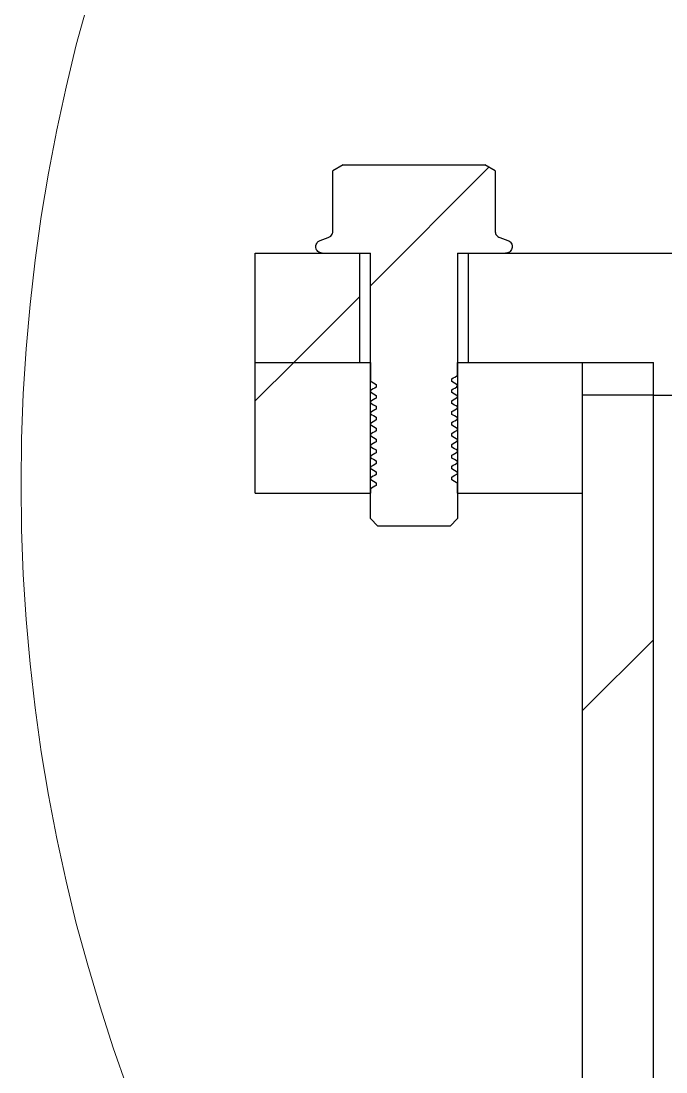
# Paper-space layout 'Sheet12' of a CAD drawing. Header units: millimetres. Extents: x 2 to 418, y -7 to 305.
# Drawn here: x 139.17 to 143.72, y 270.8 to 278.2 of the extents above; entities that cross this region are included whole.
import ezdxf

# ---------------------------------------------------------------- set-up
doc = ezdxf.new("R2010")
doc.units = ezdxf.units.MM

psp = doc.layouts.new('Sheet12')

# ---------------------------------------------------------------- hatches: boundary and pattern name
at = {"linetype": 'Continuous', "lineweight": 18}
h = psp.add_hatch(dxfattribs=at)
h.set_pattern_fill('ANSI31', style=0)
edge = h.paths.add_edge_path(flags=0)
edge.add_spline(control_points=[(141.2787, 276.656), (141.276, 276.655), (141.2734, 276.6538), (141.2709, 276.6523), (141.2665, 276.6496), (141.2624, 276.6462), (141.2591, 276.6422), (141.2558, 276.6383), (141.2531, 276.6337), (141.2513, 276.6288), (141.2495, 276.624), (141.2485, 276.6188), (141.2484, 276.6136), (141.2483, 276.6085), (141.249, 276.6032), (141.2506, 276.5983), (141.2522, 276.5934), (141.2547, 276.5887), (141.2579, 276.5846), (141.261, 276.5805), (141.2649, 276.5769), (141.2692, 276.574), (141.2735, 276.5712), (141.2784, 276.5691), (141.2834, 276.5678), (141.287, 276.5669), (141.2908, 276.5665), (141.2945, 276.5665)], knot_values=[0.000001, 0.000001, 0.000001, 0.000001, 0.000113, 0.000113, 0.000113, 0.000317, 0.000317, 0.000317, 0.00052, 0.00052, 0.00052, 0.000724, 0.000724, 0.000724, 0.000927, 0.000927, 0.000927, 0.001131, 0.001131, 0.001131, 0.001334, 0.001334, 0.001334, 0.001538, 0.001538, 0.001538, 0.001684, 0.001684, 0.001684, 0.001684], weights=[1, 1, 1, 1, 1, 1, 1, 1, 1, 1, 1, 1, 1, 1, 1, 1, 1, 1, 1, 1, 1, 1, 1, 1, 1, 1, 1, 1], degree=3, periodic=0)
edge.add_line((141.2945, 276.5665), (141.633, 276.5665))
edge.add_line((141.633, 276.5665), (141.633, 274.6965))
edge.add_spline(control_points=[(141.633, 274.6965), (141.6507, 274.6788), (141.6685, 274.6611), (141.6862, 274.6434)], knot_values=[0.009619, 0.009619, 0.009619, 0.009619, 0.010595, 0.010595, 0.010595, 0.010595], weights=[1, 1, 1, 1], degree=3, periodic=0)
edge.add_line((141.6862, 274.6434), (142.1951, 274.6434))
edge.add_spline(control_points=[(142.1951, 274.6434), (142.2128, 274.6611), (142.2305, 274.6788), (142.2482, 274.6965)], knot_values=[0.019794, 0.019794, 0.019794, 0.019794, 0.020763, 0.020763, 0.020763, 0.020763], weights=[1, 1, 1, 1], degree=3, periodic=0)
edge.add_line((142.2482, 274.6965), (142.2482, 276.5665))
edge.add_line((142.2482, 276.5665), (142.5867, 276.5665))
edge.add_spline(control_points=[(142.5867, 276.5665), (142.5882, 276.5665), (142.5896, 276.5665), (142.5911, 276.5667), (142.5962, 276.5672), (142.6014, 276.5685), (142.6061, 276.5707), (142.6107, 276.5729), (142.6151, 276.5759), (142.6188, 276.5795), (142.6225, 276.5831), (142.6257, 276.5873), (142.628, 276.592), (142.6303, 276.5966), (142.6319, 276.6017), (142.6325, 276.6068), (142.6332, 276.6119), (142.6329, 276.6172), (142.6319, 276.6223), (142.6308, 276.6273), (142.6288, 276.6323), (142.6261, 276.6367), (142.6234, 276.6411), (142.6199, 276.6451), (142.6159, 276.6484), (142.612, 276.6516), (142.6074, 276.6542), (142.6025, 276.656)], knot_values=[0.001684, 0.001684, 0.001684, 0.001684, 0.001741, 0.001741, 0.001741, 0.001944, 0.001944, 0.001944, 0.002148, 0.002148, 0.002148, 0.002351, 0.002351, 0.002351, 0.002555, 0.002555, 0.002555, 0.002758, 0.002758, 0.002758, 0.002962, 0.002962, 0.002962, 0.003165, 0.003165, 0.003165, 0.003368, 0.003368, 0.003368, 0.003368], weights=[1, 1, 1, 1, 1, 1, 1, 1, 1, 1, 1, 1, 1, 1, 1, 1, 1, 1, 1, 1, 1, 1, 1, 1, 1, 1, 1, 1], degree=3, periodic=0)
edge.add_spline(control_points=[(142.6025, 276.656), (142.5832, 276.663), (142.5639, 276.67), (142.5446, 276.6771)], knot_values=[0.019447, 0.019447, 0.019447, 0.019447, 0.020249, 0.020249, 0.020249, 0.020249], weights=[1, 1, 1, 1], degree=3, periodic=0)
edge.add_spline(control_points=[(142.5446, 276.6771), (142.5401, 276.6787), (142.5358, 276.681), (142.5319, 276.6838), (142.5281, 276.6865), (142.5247, 276.6898), (142.5218, 276.6935), (142.5193, 276.6968), (142.5172, 276.7006), (142.5157, 276.7045), (142.5143, 276.7085), (142.5134, 276.7128), (142.5134, 276.717)], knot_values=[0, 0, 0, 0, 0.000187, 0.000187, 0.000187, 0.000369, 0.000369, 0.000369, 0.000533, 0.000533, 0.000533, 0.000698, 0.000698, 0.000698, 0.000698], weights=[1, 1, 1, 1, 1, 1, 1, 1, 1, 1, 1, 1, 1], degree=3, periodic=0)
edge.add_line((142.5134, 276.717), (142.5134, 277.1475))
edge.add_spline(control_points=[(142.5134, 277.1475), (142.4891, 277.1615), (142.4649, 277.1755), (142.4406, 277.1895)], knot_values=[0.005418, 0.005418, 0.005418, 0.005418, 0.006512, 0.006512, 0.006512, 0.006512], weights=[1, 1, 1, 1], degree=3, periodic=0)
edge.add_line((142.4406, 277.1895), (141.4407, 277.1895))
edge.add_spline(control_points=[(141.4407, 277.1895), (141.4164, 277.1755), (141.3921, 277.1615), (141.3678, 277.1475)], knot_values=[0.008539, 0.008539, 0.008539, 0.008539, 0.009643, 0.009643, 0.009643, 0.009643], weights=[1, 1, 1, 1], degree=3, periodic=0)
edge.add_line((141.3678, 277.1475), (141.3678, 276.717))
edge.add_spline(control_points=[(141.3678, 276.717), (141.3678, 276.7156), (141.3677, 276.7143), (141.3676, 276.7129), (141.3671, 276.7088), (141.3658, 276.7047), (141.364, 276.7009), (141.3615, 276.6957), (141.3578, 276.691), (141.3535, 276.6871), (141.3486, 276.6827), (141.3428, 276.6793), (141.3366, 276.6771)], knot_values=[0, 0, 0, 0, 0.000054, 0.000054, 0.000054, 0.000218, 0.000218, 0.000218, 0.000449, 0.000449, 0.000449, 0.000709, 0.000709, 0.000709, 0.000709], weights=[1, 1, 1, 1, 1, 1, 1, 1, 1, 1, 1, 1, 1], degree=3, periodic=0)
edge.add_spline(control_points=[(141.3366, 276.6771), (141.3173, 276.67), (141.298, 276.663), (141.2787, 276.656)], knot_values=[0.037231, 0.037231, 0.037231, 0.037231, 0.03806, 0.03806, 0.03806, 0.03806], weights=[1, 1, 1, 1], degree=3, periodic=0)
h = psp.add_hatch(dxfattribs=at)
h.set_pattern_fill('ANSI32', angle=3e-322, style=0)
h.paths.add_polyline_path([(140.8214, 276.5665), (140.8214, 275.7972), (141.5561, 275.7972), (141.5561, 276.5665)], flags=0)
h = psp.add_hatch(dxfattribs=at)
h.set_pattern_fill('ANSI32', angle=3e-322, style=0)
edge = h.paths.add_edge_path(flags=0)
edge.add_spline(control_points=[(147.4543, 276.4158), (147.4462, 276.4205), (147.438, 276.4252), (147.4299, 276.4299), (147.4253, 276.4326), (147.4207, 276.4353), (147.4161, 276.4379), (147.4115, 276.4406), (147.4069, 276.4432), (147.4023, 276.4459)], knot_values=[0, 0, 0, 0, 0.000367, 0.000367, 0.000367, 0.000574, 0.000574, 0.000574, 0.000782, 0.000782, 0.000782, 0.000782], weights=[1, 1, 1, 1, 1, 1, 1, 1, 1, 1], degree=3, periodic=0)
edge.add_line((147.4023, 276.4459), (147.4023, 276.4579))
edge.add_spline(control_points=[(147.4023, 276.4579), (147.4104, 276.4626), (147.4185, 276.4673), (147.4267, 276.472), (147.4313, 276.4746), (147.4359, 276.4773), (147.4405, 276.4799), (147.4451, 276.4826), (147.4497, 276.4852), (147.4543, 276.4879)], knot_values=[0, 0, 0, 0, 0.000366, 0.000366, 0.000366, 0.000573, 0.000573, 0.000573, 0.000781, 0.000781, 0.000781, 0.000781], weights=[1, 1, 1, 1, 1, 1, 1, 1, 1, 1], degree=3, periodic=0)
edge.add_line((147.4543, 276.4879), (147.4543, 276.5119))
edge.add_spline(control_points=[(147.4543, 276.5119), (147.4462, 276.5166), (147.438, 276.5214), (147.4299, 276.5261), (147.4253, 276.5287), (147.4207, 276.5314), (147.4161, 276.5341), (147.4115, 276.5367), (147.4069, 276.5394), (147.4023, 276.5421)], knot_values=[0, 0, 0, 0, 0.000367, 0.000367, 0.000367, 0.000574, 0.000574, 0.000574, 0.000782, 0.000782, 0.000782, 0.000782], weights=[1, 1, 1, 1, 1, 1, 1, 1, 1, 1], degree=3, periodic=0)
edge.add_line((147.4023, 276.5421), (147.4023, 276.5665))
edge.add_line((147.4023, 276.5665), (142.3252, 276.5665))
edge.add_line((142.3252, 276.5665), (142.3252, 275.7972))
edge.add_line((142.3252, 275.7972), (143.6291, 275.7972))
edge.add_line((143.6291, 275.7972), (143.6291, 275.5665))
edge.add_line((143.6291, 275.5665), (147.3253, 275.5665))
edge.add_line((147.3253, 275.5665), (147.3253, 275.7972))
edge.add_line((147.3253, 275.7972), (147.4023, 275.7972))
edge.add_line((147.4023, 275.7972), (147.4023, 275.881))
edge.add_spline(control_points=[(147.4023, 275.881), (147.4104, 275.8857), (147.4185, 275.8904), (147.4267, 275.8951), (147.4313, 275.8977), (147.4359, 275.9004), (147.4405, 275.903), (147.4451, 275.9057), (147.4497, 275.9083), (147.4543, 275.911)], knot_values=[0, 0, 0, 0, 0.000366, 0.000366, 0.000366, 0.000573, 0.000573, 0.000573, 0.000781, 0.000781, 0.000781, 0.000781], weights=[1, 1, 1, 1, 1, 1, 1, 1, 1, 1], degree=3, periodic=0)
edge.add_line((147.4543, 275.911), (147.4543, 275.935))
edge.add_spline(control_points=[(147.4543, 275.935), (147.4462, 275.9397), (147.438, 275.9444), (147.4299, 275.9492), (147.4253, 275.9518), (147.4207, 275.9545), (147.4161, 275.9571), (147.4115, 275.9598), (147.4069, 275.9625), (147.4023, 275.9651)], knot_values=[0, 0, 0, 0, 0.000367, 0.000367, 0.000367, 0.000574, 0.000574, 0.000574, 0.000782, 0.000782, 0.000782, 0.000782], weights=[1, 1, 1, 1, 1, 1, 1, 1, 1, 1], degree=3, periodic=0)
edge.add_line((147.4023, 275.9651), (147.4023, 275.9772))
edge.add_spline(control_points=[(147.4023, 275.9772), (147.4104, 275.9818), (147.4185, 275.9865), (147.4267, 275.9912), (147.4313, 275.9939), (147.4359, 275.9965), (147.4405, 275.9992), (147.4451, 276.0018), (147.4497, 276.0045), (147.4543, 276.0071)], knot_values=[0, 0, 0, 0, 0.000366, 0.000366, 0.000366, 0.000573, 0.000573, 0.000573, 0.000781, 0.000781, 0.000781, 0.000781], weights=[1, 1, 1, 1, 1, 1, 1, 1, 1, 1], degree=3, periodic=0)
edge.add_line((147.4543, 276.0071), (147.4543, 276.0312))
edge.add_spline(control_points=[(147.4543, 276.0312), (147.4462, 276.0359), (147.438, 276.0406), (147.4299, 276.0453), (147.4253, 276.048), (147.4207, 276.0506), (147.4161, 276.0533), (147.4115, 276.056), (147.4069, 276.0586), (147.4023, 276.0613)], knot_values=[0, 0, 0, 0, 0.000367, 0.000367, 0.000367, 0.000574, 0.000574, 0.000574, 0.000782, 0.000782, 0.000782, 0.000782], weights=[1, 1, 1, 1, 1, 1, 1, 1, 1, 1], degree=3, periodic=0)
edge.add_line((147.4023, 276.0613), (147.4023, 276.0733))
edge.add_spline(control_points=[(147.4023, 276.0733), (147.4104, 276.078), (147.4185, 276.0827), (147.4267, 276.0874), (147.4313, 276.09), (147.4359, 276.0927), (147.4405, 276.0953), (147.4451, 276.098), (147.4497, 276.1006), (147.4543, 276.1033)], knot_values=[0, 0, 0, 0, 0.000366, 0.000366, 0.000366, 0.000573, 0.000573, 0.000573, 0.000781, 0.000781, 0.000781, 0.000781], weights=[1, 1, 1, 1, 1, 1, 1, 1, 1, 1], degree=3, periodic=0)
edge.add_line((147.4543, 276.1033), (147.4543, 276.1273))
edge.add_spline(control_points=[(147.4543, 276.1273), (147.4462, 276.132), (147.438, 276.1367), (147.4299, 276.1415), (147.4253, 276.1441), (147.4207, 276.1468), (147.4161, 276.1495), (147.4115, 276.1521), (147.4069, 276.1548), (147.4023, 276.1574)], knot_values=[0, 0, 0, 0, 0.000367, 0.000367, 0.000367, 0.000574, 0.000574, 0.000574, 0.000782, 0.000782, 0.000782, 0.000782], weights=[1, 1, 1, 1, 1, 1, 1, 1, 1, 1], degree=3, periodic=0)
edge.add_line((147.4023, 276.1574), (147.4023, 276.1695))
edge.add_spline(control_points=[(147.4023, 276.1695), (147.4104, 276.1741), (147.4185, 276.1788), (147.4267, 276.1835), (147.4313, 276.1862), (147.4359, 276.1888), (147.4405, 276.1915), (147.4451, 276.1941), (147.4497, 276.1968), (147.4543, 276.1994)], knot_values=[0, 0, 0, 0, 0.000366, 0.000366, 0.000366, 0.000573, 0.000573, 0.000573, 0.000781, 0.000781, 0.000781, 0.000781], weights=[1, 1, 1, 1, 1, 1, 1, 1, 1, 1], degree=3, periodic=0)
edge.add_line((147.4543, 276.1994), (147.4543, 276.2235))
edge.add_spline(control_points=[(147.4543, 276.2235), (147.4462, 276.2282), (147.438, 276.2329), (147.4299, 276.2376), (147.4253, 276.2403), (147.4207, 276.2429), (147.4161, 276.2456), (147.4115, 276.2483), (147.4069, 276.2509), (147.4023, 276.2536)], knot_values=[0, 0, 0, 0, 0.000367, 0.000367, 0.000367, 0.000574, 0.000574, 0.000574, 0.000782, 0.000782, 0.000782, 0.000782], weights=[1, 1, 1, 1, 1, 1, 1, 1, 1, 1], degree=3, periodic=0)
edge.add_line((147.4023, 276.2536), (147.4023, 276.2656))
edge.add_spline(control_points=[(147.4023, 276.2656), (147.4104, 276.2703), (147.4185, 276.275), (147.4267, 276.2797), (147.4313, 276.2823), (147.4359, 276.285), (147.4405, 276.2876), (147.4451, 276.2903), (147.4497, 276.2929), (147.4543, 276.2956)], knot_values=[0, 0, 0, 0, 0.000366, 0.000366, 0.000366, 0.000573, 0.000573, 0.000573, 0.000781, 0.000781, 0.000781, 0.000781], weights=[1, 1, 1, 1, 1, 1, 1, 1, 1, 1], degree=3, periodic=0)
edge.add_line((147.4543, 276.2956), (147.4543, 276.3196))
edge.add_spline(control_points=[(147.4543, 276.3196), (147.4462, 276.3243), (147.438, 276.3291), (147.4299, 276.3338), (147.4253, 276.3364), (147.4207, 276.3391), (147.4161, 276.3418), (147.4115, 276.3444), (147.4069, 276.3471), (147.4023, 276.3498)], knot_values=[0, 0, 0, 0, 0.000367, 0.000367, 0.000367, 0.000574, 0.000574, 0.000574, 0.000782, 0.000782, 0.000782, 0.000782], weights=[1, 1, 1, 1, 1, 1, 1, 1, 1, 1], degree=3, periodic=0)
edge.add_line((147.4023, 276.3498), (147.4023, 276.3618))
edge.add_spline(control_points=[(147.4023, 276.3618), (147.4104, 276.3665), (147.4185, 276.3711), (147.4267, 276.3758), (147.4313, 276.3785), (147.4359, 276.3811), (147.4405, 276.3838), (147.4451, 276.3864), (147.4497, 276.3891), (147.4543, 276.3917)], knot_values=[0, 0, 0, 0, 0.000366, 0.000366, 0.000366, 0.000573, 0.000573, 0.000573, 0.000781, 0.000781, 0.000781, 0.000781], weights=[1, 1, 1, 1, 1, 1, 1, 1, 1, 1], degree=3, periodic=0)
edge.add_line((147.4543, 276.3917), (147.4543, 276.4158))
h = psp.add_hatch(dxfattribs=at)
h.set_pattern_fill('ANSI32', angle=3e-322, style=0)
edge = h.paths.add_edge_path(flags=0)
edge.add_spline(control_points=[(141.6747, 275.026), (141.6682, 275.0298), (141.6617, 275.0335), (141.6551, 275.0373), (141.6515, 275.0394), (141.6478, 275.0416), (141.6441, 275.0437), (141.6404, 275.0458), (141.6367, 275.048), (141.633, 275.0501)], knot_values=[0, 0, 0, 0, 0.000294, 0.000294, 0.000294, 0.000459, 0.000459, 0.000459, 0.000625, 0.000625, 0.000625, 0.000625], weights=[1, 1, 1, 1, 1, 1, 1, 1, 1, 1], degree=3, periodic=0)
edge.add_line((141.633, 275.0501), (141.633, 275.0597))
edge.add_spline(control_points=[(141.633, 275.0597), (141.6395, 275.0635), (141.646, 275.0672), (141.6525, 275.071), (141.6562, 275.0731), (141.6599, 275.0752), (141.6636, 275.0773), (141.6673, 275.0794), (141.671, 275.0816), (141.6747, 275.0837)], knot_values=[0, 0, 0, 0, 0.000293, 0.000293, 0.000293, 0.000459, 0.000459, 0.000459, 0.000625, 0.000625, 0.000625, 0.000625], weights=[1, 1, 1, 1, 1, 1, 1, 1, 1, 1], degree=3, periodic=0)
edge.add_line((141.6747, 275.0837), (141.6747, 275.1029))
edge.add_spline(control_points=[(141.6747, 275.1029), (141.6682, 275.1067), (141.6617, 275.1105), (141.6551, 275.1142), (141.6515, 275.1164), (141.6478, 275.1185), (141.6441, 275.1206), (141.6404, 275.1228), (141.6367, 275.1249), (141.633, 275.127)], knot_values=[0, 0, 0, 0, 0.000294, 0.000294, 0.000294, 0.000459, 0.000459, 0.000459, 0.000625, 0.000625, 0.000625, 0.000625], weights=[1, 1, 1, 1, 1, 1, 1, 1, 1, 1], degree=3, periodic=0)
edge.add_line((141.633, 275.127), (141.633, 275.1366))
edge.add_spline(control_points=[(141.633, 275.1366), (141.6395, 275.1404), (141.646, 275.1441), (141.6525, 275.1479), (141.6562, 275.15), (141.6599, 275.1521), (141.6636, 275.1542), (141.6673, 275.1564), (141.671, 275.1585), (141.6747, 275.1606)], knot_values=[0, 0, 0, 0, 0.000293, 0.000293, 0.000293, 0.000459, 0.000459, 0.000459, 0.000625, 0.000625, 0.000625, 0.000625], weights=[1, 1, 1, 1, 1, 1, 1, 1, 1, 1], degree=3, periodic=0)
edge.add_line((141.6747, 275.1606), (141.6747, 275.1798))
edge.add_spline(control_points=[(141.6747, 275.1798), (141.6682, 275.1836), (141.6617, 275.1874), (141.6551, 275.1912), (141.6515, 275.1933), (141.6478, 275.1954), (141.6441, 275.1975), (141.6404, 275.1997), (141.6367, 275.2018), (141.633, 275.2039)], knot_values=[0, 0, 0, 0, 0.000294, 0.000294, 0.000294, 0.000459, 0.000459, 0.000459, 0.000625, 0.000625, 0.000625, 0.000625], weights=[1, 1, 1, 1, 1, 1, 1, 1, 1, 1], degree=3, periodic=0)
edge.add_line((141.633, 275.2039), (141.633, 275.2136))
edge.add_spline(control_points=[(141.633, 275.2136), (141.6395, 275.2173), (141.646, 275.221), (141.6525, 275.2248), (141.6562, 275.2269), (141.6599, 275.229), (141.6636, 275.2312), (141.6673, 275.2333), (141.671, 275.2354), (141.6747, 275.2375)], knot_values=[0, 0, 0, 0, 0.000293, 0.000293, 0.000293, 0.000459, 0.000459, 0.000459, 0.000625, 0.000625, 0.000625, 0.000625], weights=[1, 1, 1, 1, 1, 1, 1, 1, 1, 1], degree=3, periodic=0)
edge.add_line((141.6747, 275.2375), (141.6747, 275.2568))
edge.add_spline(control_points=[(141.6747, 275.2568), (141.6682, 275.2605), (141.6617, 275.2643), (141.6551, 275.2681), (141.6515, 275.2702), (141.6478, 275.2723), (141.6441, 275.2745), (141.6404, 275.2766), (141.6367, 275.2787), (141.633, 275.2809)], knot_values=[0, 0, 0, 0, 0.000294, 0.000294, 0.000294, 0.000459, 0.000459, 0.000459, 0.000625, 0.000625, 0.000625, 0.000625], weights=[1, 1, 1, 1, 1, 1, 1, 1, 1, 1], degree=3, periodic=0)
edge.add_line((141.633, 275.2809), (141.633, 275.2905))
edge.add_spline(control_points=[(141.633, 275.2905), (141.6395, 275.2942), (141.646, 275.298), (141.6525, 275.3017), (141.6562, 275.3038), (141.6599, 275.306), (141.6636, 275.3081), (141.6673, 275.3102), (141.671, 275.3123), (141.6747, 275.3145)], knot_values=[0, 0, 0, 0, 0.000293, 0.000293, 0.000293, 0.000459, 0.000459, 0.000459, 0.000625, 0.000625, 0.000625, 0.000625], weights=[1, 1, 1, 1, 1, 1, 1, 1, 1, 1], degree=3, periodic=0)
edge.add_line((141.6747, 275.3145), (141.6747, 275.3337))
edge.add_spline(control_points=[(141.6747, 275.3337), (141.6682, 275.3375), (141.6617, 275.3412), (141.6551, 275.345), (141.6515, 275.3471), (141.6478, 275.3493), (141.6441, 275.3514), (141.6404, 275.3535), (141.6367, 275.3557), (141.633, 275.3578)], knot_values=[0, 0, 0, 0, 0.000294, 0.000294, 0.000294, 0.000459, 0.000459, 0.000459, 0.000625, 0.000625, 0.000625, 0.000625], weights=[1, 1, 1, 1, 1, 1, 1, 1, 1, 1], degree=3, periodic=0)
edge.add_line((141.633, 275.3578), (141.633, 275.3674))
edge.add_spline(control_points=[(141.633, 275.3674), (141.6395, 275.3711), (141.646, 275.3749), (141.6525, 275.3786), (141.6562, 275.3808), (141.6599, 275.3829), (141.6636, 275.385), (141.6673, 275.3871), (141.671, 275.3893), (141.6747, 275.3914)], knot_values=[0, 0, 0, 0, 0.000293, 0.000293, 0.000293, 0.000459, 0.000459, 0.000459, 0.000625, 0.000625, 0.000625, 0.000625], weights=[1, 1, 1, 1, 1, 1, 1, 1, 1, 1], degree=3, periodic=0)
edge.add_line((141.6747, 275.3914), (141.6747, 275.4106))
edge.add_spline(control_points=[(141.6747, 275.4106), (141.6682, 275.4144), (141.6617, 275.4182), (141.6551, 275.4219), (141.6515, 275.4241), (141.6478, 275.4262), (141.6441, 275.4283), (141.6404, 275.4304), (141.6367, 275.4326), (141.633, 275.4347)], knot_values=[0, 0, 0, 0, 0.000294, 0.000294, 0.000294, 0.000459, 0.000459, 0.000459, 0.000625, 0.000625, 0.000625, 0.000625], weights=[1, 1, 1, 1, 1, 1, 1, 1, 1, 1], degree=3, periodic=0)
edge.add_line((141.633, 275.4347), (141.633, 275.4443))
edge.add_spline(control_points=[(141.633, 275.4443), (141.6395, 275.4481), (141.646, 275.4518), (141.6525, 275.4556), (141.6562, 275.4577), (141.6599, 275.4598), (141.6636, 275.4619), (141.6673, 275.4641), (141.671, 275.4662), (141.6747, 275.4683)], knot_values=[0, 0, 0, 0, 0.000293, 0.000293, 0.000293, 0.000459, 0.000459, 0.000459, 0.000625, 0.000625, 0.000625, 0.000625], weights=[1, 1, 1, 1, 1, 1, 1, 1, 1, 1], degree=3, periodic=0)
edge.add_line((141.6747, 275.4683), (141.6747, 275.4875))
edge.add_spline(control_points=[(141.6747, 275.4875), (141.6682, 275.4913), (141.6617, 275.4951), (141.6551, 275.4988), (141.6515, 275.501), (141.6478, 275.5031), (141.6441, 275.5052), (141.6404, 275.5074), (141.6367, 275.5095), (141.633, 275.5116)], knot_values=[0, 0, 0, 0, 0.000294, 0.000294, 0.000294, 0.000459, 0.000459, 0.000459, 0.000625, 0.000625, 0.000625, 0.000625], weights=[1, 1, 1, 1, 1, 1, 1, 1, 1, 1], degree=3, periodic=0)
edge.add_line((141.633, 275.5116), (141.633, 275.5212))
edge.add_spline(control_points=[(141.633, 275.5212), (141.6395, 275.525), (141.646, 275.5287), (141.6525, 275.5325), (141.6562, 275.5346), (141.6599, 275.5367), (141.6636, 275.5389), (141.6673, 275.541), (141.671, 275.5431), (141.6747, 275.5452)], knot_values=[0, 0, 0, 0, 0.000293, 0.000293, 0.000293, 0.000459, 0.000459, 0.000459, 0.000625, 0.000625, 0.000625, 0.000625], weights=[1, 1, 1, 1, 1, 1, 1, 1, 1, 1], degree=3, periodic=0)
edge.add_line((141.6747, 275.5452), (141.6747, 275.5645))
edge.add_spline(control_points=[(141.6747, 275.5645), (141.6682, 275.5682), (141.6617, 275.572), (141.6551, 275.5758), (141.6515, 275.5779), (141.6478, 275.58), (141.6441, 275.5822), (141.6404, 275.5843), (141.6367, 275.5864), (141.633, 275.5886)], knot_values=[0, 0, 0, 0, 0.000294, 0.000294, 0.000294, 0.000459, 0.000459, 0.000459, 0.000625, 0.000625, 0.000625, 0.000625], weights=[1, 1, 1, 1, 1, 1, 1, 1, 1, 1], degree=3, periodic=0)
edge.add_line((141.633, 275.5886), (141.633, 275.5982))
edge.add_spline(control_points=[(141.633, 275.5982), (141.6395, 275.6019), (141.646, 275.6057), (141.6525, 275.6094), (141.6562, 275.6115), (141.6599, 275.6137), (141.6636, 275.6158), (141.6673, 275.6179), (141.671, 275.62), (141.6747, 275.6222)], knot_values=[0, 0, 0, 0, 0.000293, 0.000293, 0.000293, 0.000459, 0.000459, 0.000459, 0.000625, 0.000625, 0.000625, 0.000625], weights=[1, 1, 1, 1, 1, 1, 1, 1, 1, 1], degree=3, periodic=0)
edge.add_line((141.6747, 275.6222), (141.6747, 275.6414))
edge.add_spline(control_points=[(141.6747, 275.6414), (141.6682, 275.6452), (141.6617, 275.6489), (141.6551, 275.6527), (141.6515, 275.6548), (141.6478, 275.657), (141.6441, 275.6591), (141.6404, 275.6612), (141.6367, 275.6633), (141.633, 275.6655)], knot_values=[0, 0, 0, 0, 0.000294, 0.000294, 0.000294, 0.000459, 0.000459, 0.000459, 0.000625, 0.000625, 0.000625, 0.000625], weights=[1, 1, 1, 1, 1, 1, 1, 1, 1, 1], degree=3, periodic=0)
edge.add_line((141.633, 275.6655), (141.633, 275.7972))
edge.add_line((141.633, 275.7972), (140.8214, 275.7972))
edge.add_line((140.8214, 275.7972), (140.8214, 274.8742))
edge.add_line((140.8214, 274.8742), (141.633, 274.8742))
edge.add_line((141.633, 274.8742), (141.633, 274.9059))
edge.add_spline(control_points=[(141.633, 274.9059), (141.6395, 274.9096), (141.646, 274.9134), (141.6525, 274.9171), (141.6562, 274.9192), (141.6599, 274.9214), (141.6636, 274.9235), (141.6673, 274.9256), (141.671, 274.9277), (141.6747, 274.9298)], knot_values=[0, 0, 0, 0, 0.000293, 0.000293, 0.000293, 0.000459, 0.000459, 0.000459, 0.000625, 0.000625, 0.000625, 0.000625], weights=[1, 1, 1, 1, 1, 1, 1, 1, 1, 1], degree=3, periodic=0)
edge.add_line((141.6747, 274.9298), (141.6747, 274.9491))
edge.add_spline(control_points=[(141.6747, 274.9491), (141.6682, 274.9528), (141.6617, 274.9566), (141.6551, 274.9604), (141.6515, 274.9625), (141.6478, 274.9646), (141.6441, 274.9668), (141.6404, 274.9689), (141.6367, 274.971), (141.633, 274.9732)], knot_values=[0, 0, 0, 0, 0.000294, 0.000294, 0.000294, 0.000459, 0.000459, 0.000459, 0.000625, 0.000625, 0.000625, 0.000625], weights=[1, 1, 1, 1, 1, 1, 1, 1, 1, 1], degree=3, periodic=0)
edge.add_line((141.633, 274.9732), (141.633, 274.9828))
edge.add_spline(control_points=[(141.633, 274.9828), (141.6395, 274.9865), (141.646, 274.9903), (141.6525, 274.994), (141.6562, 274.9962), (141.6599, 274.9983), (141.6636, 275.0004), (141.6673, 275.0025), (141.671, 275.0046), (141.6747, 275.0068)], knot_values=[0, 0, 0, 0, 0.000293, 0.000293, 0.000293, 0.000459, 0.000459, 0.000459, 0.000625, 0.000625, 0.000625, 0.000625], weights=[1, 1, 1, 1, 1, 1, 1, 1, 1, 1], degree=3, periodic=0)
edge.add_line((141.6747, 275.0068), (141.6747, 275.026))
h = psp.add_hatch(dxfattribs=at)
h.set_pattern_fill('ANSI32', angle=3e-322, style=0)
edge = h.paths.add_edge_path(flags=0)
edge.add_spline(control_points=[(142.2482, 275.0892), (142.2417, 275.0854), (142.2352, 275.0817), (142.2287, 275.0779), (142.225, 275.0758), (142.2213, 275.0737), (142.2176, 275.0716), (142.2139, 275.0694), (142.2103, 275.0673), (142.2066, 275.0652)], knot_values=[0, 0, 0, 0, 0.000293, 0.000293, 0.000293, 0.000459, 0.000459, 0.000459, 0.000625, 0.000625, 0.000625, 0.000625], weights=[1, 1, 1, 1, 1, 1, 1, 1, 1, 1], degree=3, periodic=0)
edge.add_line((142.2066, 275.0652), (142.2066, 275.046))
edge.add_spline(control_points=[(142.2066, 275.046), (142.2131, 275.0422), (142.2196, 275.0384), (142.2261, 275.0347), (142.2298, 275.0325), (142.2335, 275.0304), (142.2372, 275.0283), (142.2408, 275.0261), (142.2445, 275.024), (142.2482, 275.0219)], knot_values=[0, 0, 0, 0, 0.000294, 0.000294, 0.000294, 0.00046, 0.00046, 0.00046, 0.000626, 0.000626, 0.000626, 0.000626], weights=[1, 1, 1, 1, 1, 1, 1, 1, 1, 1], degree=3, periodic=0)
edge.add_line((142.2482, 275.0219), (142.2482, 275.0123))
edge.add_spline(control_points=[(142.2482, 275.0123), (142.2417, 275.0085), (142.2352, 275.0048), (142.2287, 275.001), (142.225, 274.9989), (142.2213, 274.9968), (142.2176, 274.9946), (142.2139, 274.9925), (142.2103, 274.9904), (142.2066, 274.9883)], knot_values=[0, 0, 0, 0, 0.000293, 0.000293, 0.000293, 0.000459, 0.000459, 0.000459, 0.000625, 0.000625, 0.000625, 0.000625], weights=[1, 1, 1, 1, 1, 1, 1, 1, 1, 1], degree=3, periodic=0)
edge.add_line((142.2066, 274.9883), (142.2066, 274.969))
edge.add_spline(control_points=[(142.2066, 274.969), (142.2131, 274.9653), (142.2196, 274.9615), (142.2261, 274.9577), (142.2298, 274.9556), (142.2335, 274.9535), (142.2372, 274.9513), (142.2408, 274.9492), (142.2445, 274.9471), (142.2482, 274.945)], knot_values=[0, 0, 0, 0, 0.000294, 0.000294, 0.000294, 0.00046, 0.00046, 0.00046, 0.000626, 0.000626, 0.000626, 0.000626], weights=[1, 1, 1, 1, 1, 1, 1, 1, 1, 1], degree=3, periodic=0)
edge.add_line((142.2482, 274.945), (142.2482, 274.8742))
edge.add_line((142.2482, 274.8742), (143.1291, 274.8742))
edge.add_line((143.1291, 274.8742), (143.1291, 275.7972))
edge.add_line((143.1291, 275.7972), (142.2482, 275.7972))
edge.add_line((142.2482, 275.7972), (142.2482, 275.7046))
edge.add_spline(control_points=[(142.2482, 275.7046), (142.2417, 275.7008), (142.2352, 275.6971), (142.2287, 275.6933), (142.225, 275.6912), (142.2213, 275.6891), (142.2176, 275.687), (142.2139, 275.6848), (142.2103, 275.6827), (142.2066, 275.6806)], knot_values=[0, 0, 0, 0, 0.000293, 0.000293, 0.000293, 0.000459, 0.000459, 0.000459, 0.000625, 0.000625, 0.000625, 0.000625], weights=[1, 1, 1, 1, 1, 1, 1, 1, 1, 1], degree=3, periodic=0)
edge.add_line((142.2066, 275.6806), (142.2066, 275.6614))
edge.add_spline(control_points=[(142.2066, 275.6614), (142.2131, 275.6576), (142.2196, 275.6538), (142.2261, 275.65), (142.2298, 275.6479), (142.2335, 275.6458), (142.2372, 275.6437), (142.2408, 275.6415), (142.2445, 275.6394), (142.2482, 275.6373)], knot_values=[0, 0, 0, 0, 0.000294, 0.000294, 0.000294, 0.00046, 0.00046, 0.00046, 0.000626, 0.000626, 0.000626, 0.000626], weights=[1, 1, 1, 1, 1, 1, 1, 1, 1, 1], degree=3, periodic=0)
edge.add_line((142.2482, 275.6373), (142.2482, 275.6276))
edge.add_spline(control_points=[(142.2482, 275.6276), (142.2417, 275.6239), (142.2352, 275.6202), (142.2287, 275.6164), (142.225, 275.6143), (142.2213, 275.6122), (142.2176, 275.61), (142.2139, 275.6079), (142.2103, 275.6058), (142.2066, 275.6037)], knot_values=[0, 0, 0, 0, 0.000293, 0.000293, 0.000293, 0.000459, 0.000459, 0.000459, 0.000625, 0.000625, 0.000625, 0.000625], weights=[1, 1, 1, 1, 1, 1, 1, 1, 1, 1], degree=3, periodic=0)
edge.add_line((142.2066, 275.6037), (142.2066, 275.5844))
edge.add_spline(control_points=[(142.2066, 275.5844), (142.2131, 275.5807), (142.2196, 275.5769), (142.2261, 275.5731), (142.2298, 275.571), (142.2335, 275.5689), (142.2372, 275.5667), (142.2408, 275.5646), (142.2445, 275.5625), (142.2482, 275.5603)], knot_values=[0, 0, 0, 0, 0.000294, 0.000294, 0.000294, 0.00046, 0.00046, 0.00046, 0.000626, 0.000626, 0.000626, 0.000626], weights=[1, 1, 1, 1, 1, 1, 1, 1, 1, 1], degree=3, periodic=0)
edge.add_line((142.2482, 275.5603), (142.2482, 275.5507))
edge.add_spline(control_points=[(142.2482, 275.5507), (142.2417, 275.547), (142.2352, 275.5432), (142.2287, 275.5395), (142.225, 275.5374), (142.2213, 275.5352), (142.2176, 275.5331), (142.2139, 275.531), (142.2103, 275.5289), (142.2066, 275.5267)], knot_values=[0, 0, 0, 0, 0.000293, 0.000293, 0.000293, 0.000459, 0.000459, 0.000459, 0.000625, 0.000625, 0.000625, 0.000625], weights=[1, 1, 1, 1, 1, 1, 1, 1, 1, 1], degree=3, periodic=0)
edge.add_line((142.2066, 275.5267), (142.2066, 275.5075))
edge.add_spline(control_points=[(142.2066, 275.5075), (142.2131, 275.5037), (142.2196, 275.5), (142.2261, 275.4962), (142.2298, 275.4941), (142.2335, 275.4919), (142.2372, 275.4898), (142.2408, 275.4877), (142.2445, 275.4855), (142.2482, 275.4834)], knot_values=[0, 0, 0, 0, 0.000294, 0.000294, 0.000294, 0.00046, 0.00046, 0.00046, 0.000626, 0.000626, 0.000626, 0.000626], weights=[1, 1, 1, 1, 1, 1, 1, 1, 1, 1], degree=3, periodic=0)
edge.add_line((142.2482, 275.4834), (142.2482, 275.4738))
edge.add_spline(control_points=[(142.2482, 275.4738), (142.2417, 275.4701), (142.2352, 275.4663), (142.2287, 275.4626), (142.225, 275.4604), (142.2213, 275.4583), (142.2176, 275.4562), (142.2139, 275.4541), (142.2103, 275.4519), (142.2066, 275.4498)], knot_values=[0, 0, 0, 0, 0.000293, 0.000293, 0.000293, 0.000459, 0.000459, 0.000459, 0.000625, 0.000625, 0.000625, 0.000625], weights=[1, 1, 1, 1, 1, 1, 1, 1, 1, 1], degree=3, periodic=0)
edge.add_line((142.2066, 275.4498), (142.2066, 275.4306))
edge.add_spline(control_points=[(142.2066, 275.4306), (142.2131, 275.4268), (142.2196, 275.423), (142.2261, 275.4193), (142.2298, 275.4171), (142.2335, 275.415), (142.2372, 275.4129), (142.2408, 275.4108), (142.2445, 275.4086), (142.2482, 275.4065)], knot_values=[0, 0, 0, 0, 0.000294, 0.000294, 0.000294, 0.00046, 0.00046, 0.00046, 0.000626, 0.000626, 0.000626, 0.000626], weights=[1, 1, 1, 1, 1, 1, 1, 1, 1, 1], degree=3, periodic=0)
edge.add_line((142.2482, 275.4065), (142.2482, 275.3969))
edge.add_spline(control_points=[(142.2482, 275.3969), (142.2417, 275.3931), (142.2352, 275.3894), (142.2287, 275.3856), (142.225, 275.3835), (142.2213, 275.3814), (142.2176, 275.3793), (142.2139, 275.3771), (142.2103, 275.375), (142.2066, 275.3729)], knot_values=[0, 0, 0, 0, 0.000293, 0.000293, 0.000293, 0.000459, 0.000459, 0.000459, 0.000625, 0.000625, 0.000625, 0.000625], weights=[1, 1, 1, 1, 1, 1, 1, 1, 1, 1], degree=3, periodic=0)
edge.add_line((142.2066, 275.3729), (142.2066, 275.3537))
edge.add_spline(control_points=[(142.2066, 275.3537), (142.2131, 275.3499), (142.2196, 275.3461), (142.2261, 275.3424), (142.2298, 275.3402), (142.2335, 275.3381), (142.2372, 275.336), (142.2408, 275.3338), (142.2445, 275.3317), (142.2482, 275.3296)], knot_values=[0, 0, 0, 0, 0.000294, 0.000294, 0.000294, 0.00046, 0.00046, 0.00046, 0.000626, 0.000626, 0.000626, 0.000626], weights=[1, 1, 1, 1, 1, 1, 1, 1, 1, 1], degree=3, periodic=0)
edge.add_line((142.2482, 275.3296), (142.2482, 275.32))
edge.add_spline(control_points=[(142.2482, 275.32), (142.2417, 275.3162), (142.2352, 275.3125), (142.2287, 275.3087), (142.225, 275.3066), (142.2213, 275.3045), (142.2176, 275.3023), (142.2139, 275.3002), (142.2103, 275.2981), (142.2066, 275.296)], knot_values=[0, 0, 0, 0, 0.000293, 0.000293, 0.000293, 0.000459, 0.000459, 0.000459, 0.000625, 0.000625, 0.000625, 0.000625], weights=[1, 1, 1, 1, 1, 1, 1, 1, 1, 1], degree=3, periodic=0)
edge.add_line((142.2066, 275.296), (142.2066, 275.2767))
edge.add_spline(control_points=[(142.2066, 275.2767), (142.2131, 275.273), (142.2196, 275.2692), (142.2261, 275.2654), (142.2298, 275.2633), (142.2335, 275.2612), (142.2372, 275.259), (142.2408, 275.2569), (142.2445, 275.2548), (142.2482, 275.2526)], knot_values=[0, 0, 0, 0, 0.000294, 0.000294, 0.000294, 0.00046, 0.00046, 0.00046, 0.000626, 0.000626, 0.000626, 0.000626], weights=[1, 1, 1, 1, 1, 1, 1, 1, 1, 1], degree=3, periodic=0)
edge.add_line((142.2482, 275.2526), (142.2482, 275.243))
edge.add_spline(control_points=[(142.2482, 275.243), (142.2417, 275.2393), (142.2352, 275.2355), (142.2287, 275.2318), (142.225, 275.2297), (142.2213, 275.2275), (142.2176, 275.2254), (142.2139, 275.2233), (142.2103, 275.2212), (142.2066, 275.219)], knot_values=[0, 0, 0, 0, 0.000293, 0.000293, 0.000293, 0.000459, 0.000459, 0.000459, 0.000625, 0.000625, 0.000625, 0.000625], weights=[1, 1, 1, 1, 1, 1, 1, 1, 1, 1], degree=3, periodic=0)
edge.add_line((142.2066, 275.219), (142.2066, 275.1998))
edge.add_spline(control_points=[(142.2066, 275.1998), (142.2131, 275.196), (142.2196, 275.1923), (142.2261, 275.1885), (142.2298, 275.1864), (142.2335, 275.1842), (142.2372, 275.1821), (142.2408, 275.18), (142.2445, 275.1779), (142.2482, 275.1757)], knot_values=[0, 0, 0, 0, 0.000294, 0.000294, 0.000294, 0.00046, 0.00046, 0.00046, 0.000626, 0.000626, 0.000626, 0.000626], weights=[1, 1, 1, 1, 1, 1, 1, 1, 1, 1], degree=3, periodic=0)
edge.add_line((142.2482, 275.1757), (142.2482, 275.1661))
edge.add_spline(control_points=[(142.2482, 275.1661), (142.2417, 275.1624), (142.2352, 275.1586), (142.2287, 275.1549), (142.225, 275.1527), (142.2213, 275.1506), (142.2176, 275.1485), (142.2139, 275.1464), (142.2103, 275.1442), (142.2066, 275.1421)], knot_values=[0, 0, 0, 0, 0.000293, 0.000293, 0.000293, 0.000459, 0.000459, 0.000459, 0.000625, 0.000625, 0.000625, 0.000625], weights=[1, 1, 1, 1, 1, 1, 1, 1, 1, 1], degree=3, periodic=0)
edge.add_line((142.2066, 275.1421), (142.2066, 275.1229))
edge.add_spline(control_points=[(142.2066, 275.1229), (142.2131, 275.1191), (142.2196, 275.1154), (142.2261, 275.1116), (142.2298, 275.1095), (142.2335, 275.1073), (142.2372, 275.1052), (142.2408, 275.1031), (142.2445, 275.1009), (142.2482, 275.0988)], knot_values=[0, 0, 0, 0, 0.000294, 0.000294, 0.000294, 0.00046, 0.00046, 0.00046, 0.000626, 0.000626, 0.000626, 0.000626], weights=[1, 1, 1, 1, 1, 1, 1, 1, 1, 1], degree=3, periodic=0)
edge.add_line((142.2482, 275.0988), (142.2482, 275.0892))
h = psp.add_hatch(dxfattribs=at)
h.set_pattern_fill('ANSI32', style=0)
h.paths.add_polyline_path([(143.1291, 275.5665), (143.1291, 197.1819), (143.6291, 197.1819), (143.6291, 275.5665)], flags=0)

# ---------------------------------------------------------------- linework, layer by layer
at = {"color": 7, "linetype": 'Continuous', "lineweight": 25}
for p, q in [((141.4407, 277.1895), (141.3678, 277.1475)), ((141.4407, 277.1895), (142.4406, 277.1895)), ((142.5134, 277.1475), (142.4406, 277.1895)), ((141.3678, 276.717), (141.3678, 277.1475)), ((142.5134, 277.1475), (142.5134, 276.717)), ((141.2787, 276.656), (141.3366, 276.6771)), ((142.5446, 276.6771), (142.6025, 276.656)), ((140.8214, 275.7972), (140.8214, 276.5665)), ((140.8214, 276.5665), (141.5561, 276.5665)), ((141.2945, 276.5665), (141.633, 276.5665)), ((141.5561, 276.5665), (141.5561, 275.7972)), ((141.633, 274.6965), (141.633, 276.5665)), ((142.2482, 276.5665), (142.5867, 276.5665)), ((142.2482, 276.5665), (142.2482, 274.6965)), ((142.3252, 275.7972), (142.3252, 276.5665)), ((142.3252, 276.5665), (147.4023, 276.5665)), ((140.8214, 275.7972), (141.5561, 275.7972)), ((140.8214, 274.8742), (140.8214, 275.7972)), ((140.8214, 275.7972), (141.633, 275.7972)), ((141.633, 275.7972), (141.633, 275.6655)), ((142.2482, 275.7046), (142.2482, 275.7972)), ((142.2482, 275.7972), (143.1291, 275.7972)), ((142.3252, 275.7972), (143.6291, 275.7972)), ((143.1291, 274.8742), (143.1291, 275.7972)), ((143.6291, 275.5665), (143.6291, 275.7972)), ((142.2066, 275.6614), (142.2066, 275.6806)), ((141.633, 275.5982), (141.633, 275.5886)), ((141.6747, 275.6414), (141.6747, 275.6222)), ((142.2066, 275.5844), (142.2066, 275.6037)), ((142.2482, 275.6276), (142.2397, 275.6289)), ((142.2482, 275.6276), (142.2482, 275.6373)), ((141.633, 275.5212), (141.633, 275.5116)), ((141.6747, 275.5645), (141.6747, 275.5452)), ((142.2066, 275.5075), (142.2066, 275.5267)), ((142.2482, 275.5507), (142.2482, 275.5603)), ((143.6291, 275.5665), (143.1291, 275.5665)), ((143.1291, 197.1819), (143.1291, 275.5665)), ((143.6291, 275.5665), (147.3253, 275.5665)), ((143.6291, 197.1819), (143.6291, 275.5665)), ((141.6747, 275.4875), (141.6747, 275.4683)), ((142.2066, 275.4306), (142.2066, 275.4498)), ((142.2482, 275.4738), (142.2482, 275.4834)), ((141.633, 275.4443), (141.633, 275.4347)), ((141.6747, 275.4106), (141.6747, 275.3914)), ((142.2066, 275.3537), (142.2066, 275.3729)), ((142.2482, 275.3969), (142.2482, 275.4065)), ((141.633, 275.3674), (141.633, 275.3578)), ((141.6747, 275.3337), (141.6747, 275.3145)), ((142.2482, 275.32), (142.2482, 275.3296)), ((141.633, 275.2905), (141.633, 275.2809)), ((141.6747, 275.2568), (141.6747, 275.2375)), ((142.2066, 275.2767), (142.2066, 275.296)), ((142.2482, 275.243), (142.2482, 275.2526)), ((141.633, 275.2136), (141.633, 275.2039)), ((141.6747, 275.1798), (141.6747, 275.1606)), ((142.2066, 275.1998), (142.2066, 275.219)), ((142.2482, 275.1661), (142.2482, 275.1757)), ((141.633, 275.1366), (141.633, 275.127)), ((141.6747, 275.1029), (141.6747, 275.0837)), ((142.2066, 275.1229), (142.2066, 275.1421)), ((142.2482, 275.0892), (142.2482, 275.0988)), ((141.633, 275.0597), (141.633, 275.0501)), ((141.6747, 275.026), (141.6747, 275.0068)), ((142.2066, 275.046), (142.2066, 275.0652)), ((142.2482, 275.0123), (142.2482, 275.0219)), ((141.633, 274.9828), (141.633, 274.9732)), ((141.6747, 274.9491), (141.6747, 274.9298)), ((142.2066, 274.969), (142.2066, 274.9883)), ((142.2482, 274.8742), (142.2482, 274.945)), ((140.8214, 274.8742), (141.633, 274.8742)), ((141.633, 274.9059), (141.633, 274.8742)), ((142.2482, 274.8742), (143.1291, 274.8742)), ((141.6862, 274.6434), (141.633, 274.6965)), ((142.1951, 274.6434), (141.6862, 274.6434)), ((142.2482, 274.6965), (142.1951, 274.6434))]:
    psp.add_line(p, q, dxfattribs=at)
at = {"color": 7, "linetype": 'Continuous', "lineweight": 25, "flags": 128}
for points in [[(142.2066, 275.6806), (142.2176, 275.687), (142.2287, 275.6933), (142.2482, 275.7046)], [(141.633, 275.6655), (141.6441, 275.6591), (141.6551, 275.6527), (141.6747, 275.6414)], [(141.6747, 275.6222), (141.6636, 275.6158), (141.6525, 275.6094), (141.633, 275.5982)], [(142.2482, 275.6373), (142.2372, 275.6437), (142.2261, 275.65), (142.2066, 275.6614)], [(142.2066, 275.6037), (142.2176, 275.61), (142.2287, 275.6164), (142.2482, 275.6276)], [(141.633, 275.5886), (141.6441, 275.5822), (141.6551, 275.5758), (141.6747, 275.5645)], [(141.6747, 275.5452), (141.6636, 275.5389), (141.6525, 275.5325), (141.633, 275.5212)], [(142.2482, 275.5603), (142.2372, 275.5667), (142.2261, 275.5731), (142.2066, 275.5844)], [(142.2066, 275.5267), (142.2176, 275.5331), (142.2287, 275.5395), (142.2482, 275.5507)], [(141.633, 275.5116), (141.6441, 275.5052), (141.6551, 275.4988), (141.6747, 275.4875)], [(141.6747, 275.4683), (141.6636, 275.4619), (141.6525, 275.4556), (141.633, 275.4443)], [(142.2482, 275.4834), (142.2372, 275.4898), (142.2261, 275.4962), (142.2066, 275.5075)], [(142.2066, 275.4498), (142.2176, 275.4562), (142.2287, 275.4626), (142.2482, 275.4738)], [(141.633, 275.4347), (141.6441, 275.4283), (141.6551, 275.4219), (141.6747, 275.4106)], [(141.6747, 275.3914), (141.6636, 275.385), (141.6525, 275.3786), (141.633, 275.3674)], [(142.2482, 275.4065), (142.2372, 275.4129), (142.2261, 275.4193), (142.2066, 275.4306)], [(142.2066, 275.3729), (142.2176, 275.3793), (142.2287, 275.3856), (142.2482, 275.3969)], [(141.633, 275.3578), (141.6441, 275.3514), (141.6551, 275.345), (141.6747, 275.3337)], [(141.6747, 275.3145), (141.6636, 275.3081), (141.6525, 275.3017), (141.633, 275.2905)], [(142.2482, 275.3296), (142.2372, 275.336), (142.2261, 275.3424), (142.2066, 275.3537)], [(142.2066, 275.296), (142.2176, 275.3023), (142.2287, 275.3087), (142.2482, 275.32)], [(141.633, 275.2809), (141.6441, 275.2745), (141.6551, 275.2681), (141.6747, 275.2568)], [(141.6747, 275.2375), (141.6636, 275.2312), (141.6525, 275.2248), (141.633, 275.2136)], [(142.2482, 275.2526), (142.2372, 275.259), (142.2261, 275.2654), (142.2066, 275.2767)], [(142.2066, 275.219), (142.2176, 275.2254), (142.2287, 275.2318), (142.2482, 275.243)], [(141.633, 275.2039), (141.6441, 275.1975), (141.6551, 275.1912), (141.6747, 275.1798)], [(141.6747, 275.1606), (141.6636, 275.1542), (141.6525, 275.1479), (141.633, 275.1366)], [(142.2482, 275.1757), (142.2372, 275.1821), (142.2261, 275.1885), (142.2066, 275.1998)], [(142.2066, 275.1421), (142.2176, 275.1485), (142.2287, 275.1549), (142.2482, 275.1661)], [(141.633, 275.127), (141.6441, 275.1206), (141.6551, 275.1142), (141.6747, 275.1029)], [(141.6747, 275.0837), (141.6636, 275.0773), (141.6525, 275.071), (141.633, 275.0597)], [(142.2482, 275.0988), (142.2372, 275.1052), (142.2261, 275.1116), (142.2066, 275.1229)], [(142.2066, 275.0652), (142.2176, 275.0716), (142.2287, 275.0779), (142.2482, 275.0892)], [(141.633, 275.0501), (141.6441, 275.0437), (141.6551, 275.0373), (141.6747, 275.026)], [(141.6747, 275.0068), (141.6636, 275.0004), (141.6525, 274.994), (141.633, 274.9828)], [(142.2482, 275.0219), (142.2372, 275.0283), (142.2261, 275.0347), (142.2066, 275.046)], [(142.2066, 274.9883), (142.2176, 274.9946), (142.2287, 275.001), (142.2482, 275.0123)], [(141.633, 274.9732), (141.6441, 274.9668), (141.6551, 274.9604), (141.6747, 274.9491)], [(141.6747, 274.9298), (141.6636, 274.9235), (141.6525, 274.9171), (141.633, 274.9059)], [(142.2482, 274.945), (142.2372, 274.9513), (142.2261, 274.9577), (142.2066, 274.969)]]:
    psp.add_lwpolyline(points, dxfattribs=at)
at = {"color": 7, "linetype": 'Continuous', "lineweight": 18}
psp.add_circle((151.556, 274.9388), 12.3854, dxfattribs=at)
at = {"color": 7, "linetype": 'Continuous', "lineweight": 25}
for points, knots in [([(141.3366, 276.6771), (141.3426, 276.68), (141.3538, 276.6854), (141.364, 276.6991), (141.3675, 276.7101), (141.3677, 276.7156), (141.3678, 276.717)], [0, 0, 0, 0, 0.365277, 0.69032, 0.922665, 1, 1, 1, 1]), ([(142.5134, 276.717), (142.5139, 276.7128), (142.5148, 276.7043), (142.5217, 276.6928), (142.5315, 276.683), (142.5402, 276.6791), (142.5446, 276.6771)], [0, 0, 0, 0, 0.236279, 0.471598, 0.732452, 1, 1, 1, 1]), ([(141.2945, 276.5665), (141.2908, 276.5667), (141.2819, 276.5674), (141.2687, 276.5733), (141.2572, 276.584), (141.2498, 276.598), (141.2475, 276.6136), (141.2505, 276.6292), (141.2584, 276.6427), (141.2686, 276.6517), (141.2761, 276.6549), (141.2787, 276.656)], [0, 0, 0, 0, 0.087107, 0.207881, 0.32865, 0.449412, 0.570167, 0.690916, 0.811667, 0.932421, 1, 1, 1, 1]), ([(142.6025, 276.656), (142.6072, 276.6537), (142.6166, 276.6492), (142.6269, 276.6371), (142.6327, 276.6225), (142.6334, 276.6067), (142.6288, 276.5916), (142.6194, 276.5788), (142.6064, 276.5699), (142.5948, 276.5667), (142.5882, 276.5665), (142.5867, 276.5665)], [0, 0, 0, 0, 0.120451, 0.241249, 0.36204, 0.482825, 0.603607, 0.72439, 0.84518, 0.965977, 1, 1, 1, 1])]:
    psp.add_open_spline(points, degree=3, knots=knots, dxfattribs=at)

doc.saveas('drawing.dxf')
